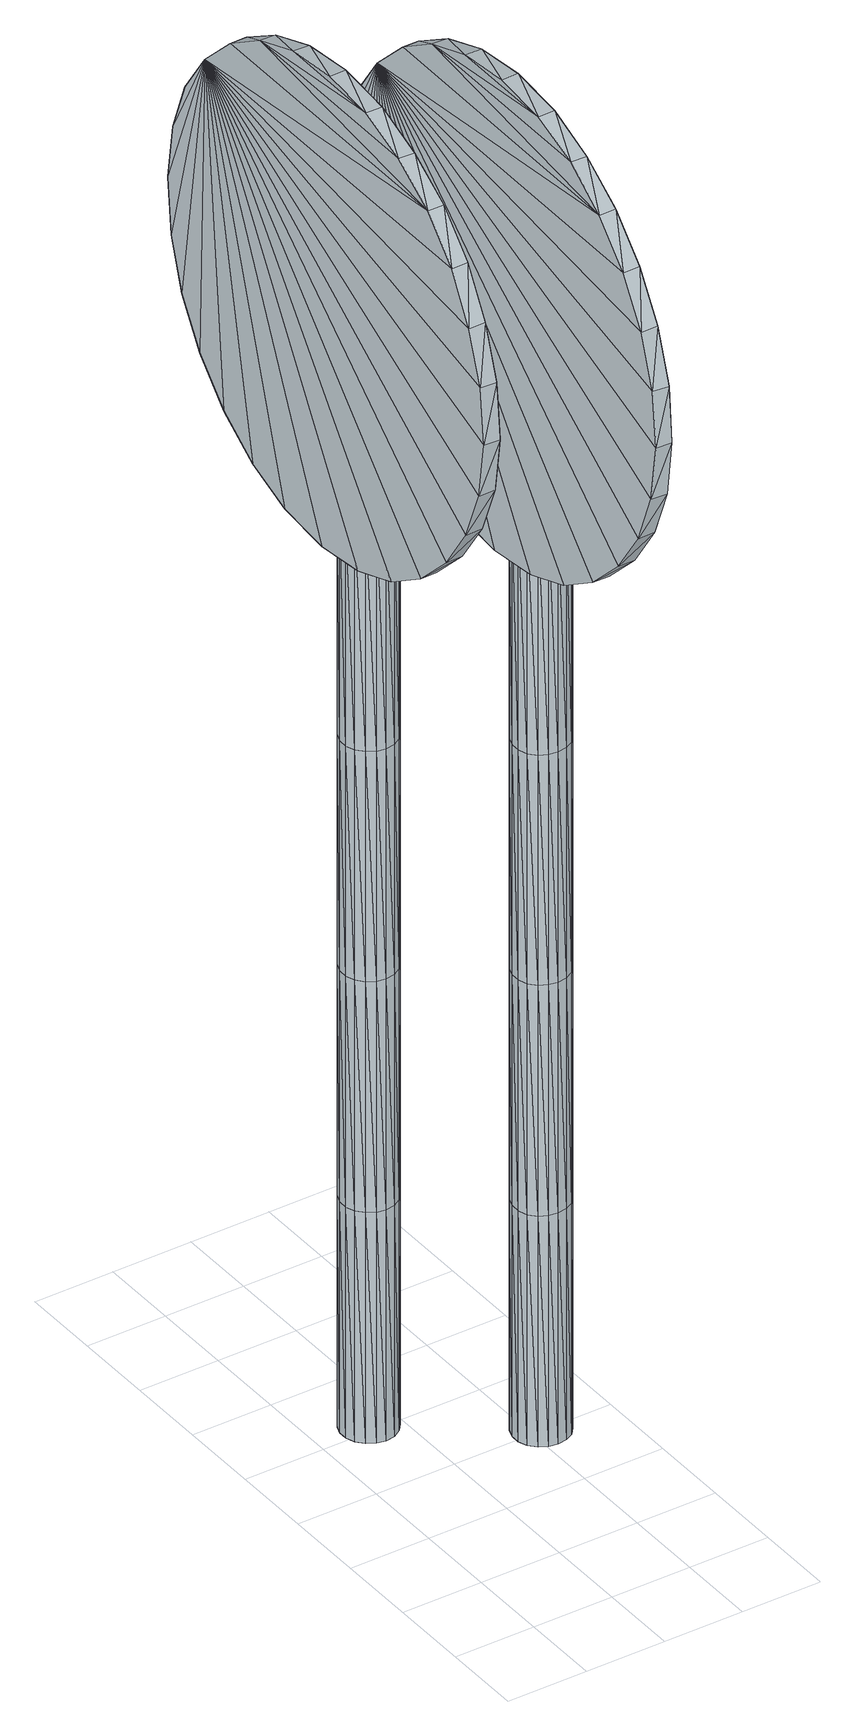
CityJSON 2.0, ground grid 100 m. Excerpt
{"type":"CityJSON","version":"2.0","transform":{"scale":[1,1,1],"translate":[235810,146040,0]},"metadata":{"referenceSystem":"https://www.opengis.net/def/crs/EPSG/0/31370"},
"CityObjects":{
"object1":{"type":"GenericCityObject","attributes":{"cluster":98,"mean_distance_to_centroid":0.0546,"new_centroid_x":235766.16,"new_centroid_y":146529.12,"mean_distance_to_camera":6.64,"H1":0,"H2":0,"Z_final":110.33,"cluster2":-1,"proj_x":235763.04,"proj_y":146528.31,"id_line":64849,"bearing_l":345.42,"distance":3.23,"orientation":"right","G_obj":345.42},"geometry":[{"type":"MultiSurface","lod":"2","boundaries":[[[0,1,2]],[[2,1,3]],[[3,1,4]],[[4,1,5]],[[5,1,6]],[[1,7,6]],[[1,8,7]],[[1,9,8]],[[1,10,9]],[[1,11,10]],[[1,12,11]],[[1,13,12]],[[1,14,13]],[[15,14,1]],[[16,15,1]],[[17,16,1]],[[18,17,1]],[[0,18,1]],[[19,20,0]],[[19,0,2]],[[21,19,2]],[[21,2,3]],[[21,3,22]],[[22,3,4]],[[22,4,23]],[[23,4,5]],[[23,5,24]],[[24,5,6]],[[24,6,25]],[[25,6,7]],[[25,7,26]],[[26,7,8]],[[26,8,27]],[[8,9,27]],[[27,9,28]],[[9,10,28]],[[10,29,28]],[[10,11,29]],[[11,30,29]],[[11,12,30]],[[30,12,31]],[[31,12,13]],[[31,13,32]],[[32,13,14]],[[32,14,33]],[[33,14,15]],[[33,15,34]],[[34,15,16]],[[34,16,35]],[[35,16,17]],[[36,35,17]],[[18,36,17]],[[20,36,18]],[[20,18,0]],[[37,38,20]],[[37,20,19]],[[39,37,19]],[[21,39,19]],[[39,21,40]],[[40,21,22]],[[40,22,41]],[[41,22,23]],[[41,23,42]],[[42,23,24]],[[42,24,43]],[[43,24,25]],[[43,25,44]],[[44,25,26]],[[26,45,44]],[[26,27,45]],[[27,46,45]],[[27,28,46]],[[28,47,46]],[[28,29,47]],[[47,29,48]],[[29,30,48]],[[48,30,49]],[[49,30,31]],[[49,31,50]],[[50,31,32]],[[50,32,51]],[[51,32,33]],[[51,33,52]],[[52,33,34]],[[52,34,53]],[[53,34,35]],[[54,53,35]],[[54,35,36]],[[38,54,36]],[[38,36,20]],[[55,56,38]],[[55,38,37]],[[57,55,37]],[[57,37,39]],[[57,39,58]],[[58,39,40]],[[58,40,59]],[[59,40,41]],[[59,41,60]],[[60,41,42]],[[60,42,61]],[[61,42,43]],[[61,43,62]],[[62,43,44]],[[44,63,62]],[[44,45,63]],[[45,64,63]],[[45,46,64]],[[46,65,64]],[[46,47,65]],[[47,66,65]],[[47,48,66]],[[66,48,67]],[[67,48,49]],[[67,49,68]],[[68,49,50]],[[68,50,69]],[[69,50,51]],[[69,51,70]],[[70,51,52]],[[70,52,71]],[[71,52,53]],[[72,71,53]],[[72,53,54]],[[56,72,54]],[[56,54,38]],[[73,74,56]],[[73,56,55]],[[75,73,55]],[[75,55,57]],[[75,57,76]],[[76,57,58]],[[76,58,77]],[[77,58,59]],[[77,59,78]],[[78,59,60]],[[78,60,79]],[[79,60,61]],[[79,61,80]],[[80,61,62]],[[62,81,80]],[[62,63,81]],[[63,82,81]],[[63,64,82]],[[64,83,82]],[[64,65,83]],[[65,84,83]],[[65,66,84]],[[84,66,85]],[[85,66,67]],[[85,67,86]],[[86,67,68]],[[86,68,87]],[[87,68,69]],[[87,69,88]],[[88,69,70]],[[88,70,89]],[[89,70,71]],[[90,89,71]],[[90,71,72]],[[74,90,72]],[[74,72,56]],[[91,92,74]],[[91,74,73]],[[93,91,73]],[[93,73,75]],[[93,75,94]],[[94,75,76]],[[94,76,95]],[[95,76,77]],[[95,77,96]],[[96,77,78]],[[96,78,97]],[[97,78,79]],[[97,79,98]],[[98,79,80]],[[80,99,98]],[[80,81,99]],[[81,100,99]],[[81,82,100]],[[82,101,100]],[[82,83,101]],[[83,102,101]],[[83,84,102]],[[102,84,103]],[[103,84,85]],[[103,85,104]],[[104,85,86]],[[104,86,105]],[[105,86,87]],[[105,87,106]],[[106,87,88]],[[106,88,107]],[[107,88,89]],[[108,107,89]],[[108,89,90]],[[92,108,90]],[[92,90,74]],[[92,91,109]],[[91,93,109]],[[93,94,109]],[[94,95,109]],[[95,96,109]],[[109,96,97]],[[109,97,98]],[[109,98,99]],[[109,99,100]],[[109,100,101]],[[109,101,102]],[[109,102,103]],[[109,103,104]],[[105,109,104]],[[106,109,105]],[[107,109,106]],[[108,109,107]],[[92,109,108]],[[110,111,112]],[[113,112,114]],[[115,112,113]],[[116,112,115]],[[117,112,116]],[[118,112,117]],[[119,112,118]],[[120,112,119]],[[121,112,120]],[[122,112,121]],[[122,123,112]],[[123,110,112]],[[111,124,112]],[[124,125,112]],[[125,126,112]],[[126,127,112]],[[127,128,112]],[[128,129,112]],[[129,130,112]],[[130,131,112]],[[112,131,132]],[[131,133,132]],[[131,134,133]],[[133,134,135]],[[133,135,136]],[[135,137,136]],[[133,136,138]],[[136,139,138]],[[136,137,139]],[[137,140,139]],[[137,135,140]],[[135,141,140]],[[135,134,141]],[[134,142,141]],[[134,131,142]],[[131,143,142]],[[131,130,143]],[[143,130,144]],[[144,130,129]],[[144,129,145]],[[145,129,128]],[[145,128,146]],[[146,127,147]],[[147,127,126]],[[147,126,148]],[[148,126,125]],[[148,125,149]],[[149,125,124]],[[150,149,124]],[[150,124,111]],[[151,150,111]],[[151,111,110]],[[152,151,110]],[[152,110,123]],[[146,128,127]],[[153,123,122]],[[154,153,122]],[[154,122,121]],[[155,154,121]],[[155,121,120]],[[156,155,120]],[[156,120,119]],[[157,156,119]],[[157,119,118]],[[157,118,158]],[[158,118,117]],[[158,117,159]],[[153,152,123]],[[159,117,116]],[[159,116,160]],[[160,116,115]],[[160,115,161]],[[161,115,113]],[[161,113,162]],[[162,113,114]],[[162,114,163]],[[163,114,112]],[[163,112,164]],[[164,112,132]],[[132,165,164]],[[132,133,165]],[[133,138,165]],[[138,139,140]],[[161,162,163]],[[160,161,163]],[[159,160,163]],[[158,159,163]],[[157,158,163]],[[156,157,163]],[[155,156,163]],[[154,155,163]],[[153,154,163]],[[153,163,152]],[[152,163,151]],[[151,163,150]],[[150,163,149]],[[149,163,148]],[[148,163,147]],[[147,163,146]],[[146,163,145]],[[145,163,144]],[[144,163,143]],[[143,163,142]],[[163,164,142]],[[142,164,165]],[[142,165,141]],[[165,140,141]],[[165,138,140]],[[166,167,168]],[[168,167,169]],[[170,168,169]],[[170,169,171]],[[170,171,172]],[[172,171,173]],[[172,173,174]],[[174,173,175]],[[174,175,176]],[[176,175,177]],[[176,177,178]],[[178,177,179]],[[178,179,180]],[[180,179,181]],[[180,181,182]],[[182,181,183]],[[182,183,184]],[[184,183,185]],[[184,185,186]],[[186,185,187]],[[186,187,188]],[[188,187,189]],[[188,189,190]],[[190,189,191]],[[192,190,191]],[[192,191,193]],[[194,192,193]],[[194,193,195]],[[196,194,195]],[[196,195,197]],[[198,196,197]],[[198,197,199]],[[200,198,199]],[[200,199,201]],[[202,200,201]],[[202,201,203]],[[204,202,203]],[[204,203,205]],[[206,204,205]],[[206,205,207]],[[208,206,207]],[[208,207,209]],[[210,208,209]],[[210,209,211]],[[212,210,211]],[[212,211,213]],[[214,212,213]],[[214,213,215]],[[216,214,215]],[[216,215,217]],[[216,217,218]],[[218,217,219]],[[218,219,220]],[[220,219,221]],[[220,221,222]],[[222,221,223]],[[222,223,224]],[[224,223,225]],[[224,225,226]],[[226,225,227]],[[226,227,228]],[[228,227,229]],[[228,229,230]],[[230,229,231]],[[230,231,232]],[[232,231,233]],[[232,233,234]],[[234,233,235]],[[234,235,236]],[[236,235,237]],[[236,237,238]],[[238,237,239]],[[240,238,239]],[[240,239,241]],[[240,241,242]],[[242,241,243]],[[243,244,242]],[[243,245,244]],[[244,245,246]],[[246,245,247]],[[246,247,248]],[[248,247,249]],[[248,249,250]],[[250,249,251]],[[250,251,252]],[[252,251,253]],[[252,253,254]],[[254,253,255]],[[254,255,256]],[[256,255,257]],[[256,257,258]],[[258,257,259]],[[258,259,260]],[[260,259,261]],[[260,261,262]],[[262,261,263]],[[262,263,264]],[[264,263,265]],[[264,265,266]],[[266,265,267]],[[266,267,268]],[[268,267,269]],[[269,270,268]],[[269,271,270]],[[271,272,270]],[[271,273,272]],[[273,274,272]],[[273,275,274]],[[275,276,274]],[[275,277,276]],[[277,278,276]],[[277,279,278]],[[279,280,278]],[[279,281,280]],[[281,282,280]],[[281,283,282]],[[283,284,282]],[[283,285,284]],[[285,286,284]],[[285,287,286]],[[287,288,286]],[[287,289,288]],[[289,290,288]],[[289,291,290]],[[290,291,292]],[[292,291,293]],[[292,293,294]],[[294,293,295]],[[294,295,296]],[[296,295,297]],[[296,297,298]],[[298,297,299]],[[298,299,300]],[[300,299,301]],[[300,301,302]],[[302,301,303]],[[302,303,304]],[[304,303,305]],[[304,305,306]],[[306,305,307]],[[306,307,308]],[[308,307,309]],[[308,309,310]],[[310,309,311]],[[310,311,312]],[[312,311,313]],[[312,313,314]],[[314,313,315]],[[315,166,314]],[[315,167,166]],[[169,167,315]],[[169,315,171]],[[171,315,313]],[[173,171,313]],[[173,313,311]],[[175,173,311]],[[175,311,309]],[[177,175,309]],[[177,309,307]],[[179,177,307]],[[179,307,305]],[[181,179,305]],[[181,305,303]],[[183,181,303]],[[183,303,301]],[[183,301,299]],[[185,183,299]],[[185,299,297]],[[187,185,297]],[[187,297,295]],[[187,295,293]],[[189,187,293]],[[189,293,291]],[[189,291,289]],[[189,289,287]],[[191,189,287]],[[191,287,285]],[[193,191,285]],[[195,193,285]],[[195,285,283]],[[197,195,283]],[[199,197,283]],[[201,199,283]],[[201,283,281]],[[203,201,281]],[[205,203,281]],[[205,281,279]],[[205,279,207]],[[207,279,209]],[[209,279,277]],[[209,277,211]],[[211,277,275]],[[211,275,213]],[[213,275,273]],[[213,273,215]],[[215,273,271]],[[215,271,217]],[[217,271,219]],[[219,271,269]],[[219,269,221]],[[221,269,223]],[[223,269,267]],[[223,267,225]],[[225,267,265]],[[225,265,227]],[[227,265,263]],[[227,263,229]],[[229,263,261]],[[229,261,231]],[[231,261,259]],[[231,259,257]],[[231,257,233]],[[233,257,255]],[[233,255,235]],[[235,255,253]],[[235,253,237]],[[253,251,237]],[[237,251,249]],[[237,249,239]],[[249,247,239]],[[239,247,245]],[[239,245,241]],[[241,245,243]],[[240,242,244]],[[168,314,166]],[[170,314,168]],[[170,312,314]],[[172,312,170]],[[172,310,312]],[[174,310,172]],[[174,308,310]],[[176,308,174]],[[176,306,308]],[[178,306,176]],[[178,304,306]],[[180,304,178]],[[180,302,304]],[[182,302,180]],[[182,300,302]],[[182,298,300]],[[184,298,182]],[[184,296,298]],[[186,296,184]],[[186,294,296]],[[186,292,294]],[[188,292,186]],[[188,290,292]],[[188,288,290]],[[188,286,288]],[[190,286,188]],[[190,284,286]],[[192,284,190]],[[194,284,192]],[[194,282,284]],[[196,282,194]],[[198,282,196]],[[200,282,198]],[[200,280,282]],[[202,280,200]],[[204,280,202]],[[204,278,280]],[[204,206,278]],[[206,208,278]],[[208,276,278]],[[208,210,276]],[[210,274,276]],[[210,212,274]],[[212,272,274]],[[212,214,272]],[[214,270,272]],[[214,216,270]],[[216,218,270]],[[218,268,270]],[[218,220,268]],[[220,222,268]],[[222,266,268]],[[222,224,266]],[[224,264,266]],[[224,226,264]],[[226,262,264]],[[226,228,262]],[[228,260,262]],[[228,230,260]],[[230,258,260]],[[230,256,258]],[[230,232,256]],[[232,254,256]],[[232,234,254]],[[234,252,254]],[[234,236,252]],[[252,236,250]],[[236,248,250]],[[236,238,248]],[[248,238,246]],[[238,244,246]],[[238,240,244]],[[316,317,318]],[[318,317,319]],[[320,318,319]],[[320,319,321]],[[320,321,322]],[[322,321,323]],[[322,323,324]],[[324,323,325]],[[324,325,326]],[[326,325,327]],[[326,327,328]],[[328,327,329]],[[328,329,330]],[[330,329,331]],[[330,331,332]],[[332,331,333]],[[332,333,334]],[[334,333,335]],[[334,335,336]],[[336,335,337]],[[336,337,338]],[[338,337,339]],[[338,339,340]],[[340,339,341]],[[342,340,341]],[[342,341,343]],[[344,342,343]],[[344,343,345]],[[346,344,345]],[[346,345,347]],[[348,346,347]],[[348,347,349]],[[350,348,349]],[[350,349,351]],[[352,350,351]],[[352,351,353]],[[354,352,353]],[[354,353,355]],[[356,354,355]],[[356,355,357]],[[358,356,357]],[[358,357,359]],[[360,358,359]],[[360,359,361]],[[362,360,361]],[[362,361,363]],[[364,362,363]],[[364,363,365]],[[366,364,365]],[[366,365,367]],[[366,367,368]],[[368,367,369]],[[368,369,370]],[[370,369,371]],[[370,371,372]],[[372,371,373]],[[372,373,374]],[[374,373,375]],[[374,375,376]],[[376,375,377]],[[376,377,378]],[[378,377,379]],[[378,379,380]],[[380,379,381]],[[380,381,382]],[[382,381,383]],[[382,383,384]],[[384,383,385]],[[384,385,386]],[[386,385,387]],[[386,387,388]],[[388,387,389]],[[390,388,389]],[[390,389,391]],[[390,391,392]],[[392,391,393]],[[393,394,392]],[[393,395,394]],[[394,395,396]],[[396,395,397]],[[396,397,398]],[[398,397,399]],[[398,399,400]],[[400,399,401]],[[400,401,402]],[[402,401,403]],[[402,403,404]],[[404,403,405]],[[404,405,406]],[[406,405,407]],[[406,407,408]],[[408,407,409]],[[408,409,410]],[[410,409,411]],[[410,411,412]],[[412,411,413]],[[412,413,414]],[[414,413,415]],[[414,415,416]],[[416,415,417]],[[416,417,418]],[[418,417,419]],[[419,420,418]],[[419,421,420]],[[421,422,420]],[[421,423,422]],[[423,424,422]],[[423,425,424]],[[425,426,424]],[[425,427,426]],[[427,428,426]],[[427,429,428]],[[429,430,428]],[[429,431,430]],[[431,432,430]],[[431,433,432]],[[433,434,432]],[[433,435,434]],[[435,436,434]],[[435,437,436]],[[437,438,436]],[[437,439,438]],[[439,440,438]],[[439,441,440]],[[440,441,442]],[[442,441,443]],[[442,443,444]],[[444,443,445]],[[444,445,446]],[[446,445,447]],[[446,447,448]],[[448,447,449]],[[448,449,450]],[[450,449,451]],[[450,451,452]],[[452,451,453]],[[452,453,454]],[[454,453,455]],[[454,455,456]],[[456,455,457]],[[456,457,458]],[[458,457,459]],[[458,459,460]],[[460,459,461]],[[460,461,462]],[[462,461,463]],[[462,463,464]],[[464,463,465]],[[465,316,464]],[[465,317,316]],[[319,317,465]],[[319,465,321]],[[321,465,463]],[[323,321,463]],[[323,463,461]],[[325,323,461]],[[325,461,459]],[[327,325,459]],[[327,459,457]],[[329,327,457]],[[329,457,455]],[[331,329,455]],[[331,455,453]],[[333,331,453]],[[333,453,451]],[[333,451,449]],[[335,333,449]],[[335,449,447]],[[337,335,447]],[[337,447,445]],[[337,445,443]],[[339,337,443]],[[339,443,441]],[[339,441,439]],[[339,439,437]],[[341,339,437]],[[341,437,435]],[[343,341,435]],[[345,343,435]],[[345,435,433]],[[347,345,433]],[[349,347,433]],[[351,349,433]],[[351,433,431]],[[353,351,431]],[[355,353,431]],[[355,431,429]],[[355,429,357]],[[357,429,359]],[[359,429,427]],[[359,427,361]],[[361,427,425]],[[361,425,363]],[[363,425,423]],[[363,423,365]],[[365,423,421]],[[365,421,367]],[[367,421,369]],[[369,421,419]],[[369,419,371]],[[371,419,373]],[[373,419,417]],[[373,417,375]],[[375,417,415]],[[375,415,377]],[[377,415,413]],[[377,413,379]],[[379,413,411]],[[379,411,381]],[[381,411,409]],[[381,409,407]],[[381,407,383]],[[383,407,405]],[[383,405,385]],[[385,405,403]],[[385,403,387]],[[403,401,387]],[[387,401,399]],[[387,399,389]],[[399,397,389]],[[389,397,395]],[[389,395,391]],[[391,395,393]],[[390,392,394]],[[318,464,316]],[[320,464,318]],[[320,462,464]],[[322,462,320]],[[322,460,462]],[[324,460,322]],[[324,458,460]],[[326,458,324]],[[326,456,458]],[[328,456,326]],[[328,454,456]],[[330,454,328]],[[330,452,454]],[[332,452,330]],[[332,450,452]],[[332,448,450]],[[334,448,332]],[[334,446,448]],[[336,446,334]],[[336,444,446]],[[336,442,444]],[[338,442,336]],[[338,440,442]],[[338,438,440]],[[338,436,438]],[[340,436,338]],[[340,434,436]],[[342,434,340]],[[344,434,342]],[[344,432,434]],[[346,432,344]],[[348,432,346]],[[350,432,348]],[[350,430,432]],[[352,430,350]],[[354,430,352]],[[354,428,430]],[[354,356,428]],[[356,358,428]],[[358,426,428]],[[358,360,426]],[[360,424,426]],[[360,362,424]],[[362,422,424]],[[362,364,422]],[[364,420,422]],[[364,366,420]],[[366,368,420]],[[368,418,420]],[[368,370,418]],[[370,372,418]],[[372,416,418]],[[372,374,416]],[[374,414,416]],[[374,376,414]],[[376,412,414]],[[376,378,412]],[[378,410,412]],[[378,380,410]],[[380,408,410]],[[380,406,408]],[[380,382,406]],[[382,404,406]],[[382,384,404]],[[384,402,404]],[[384,386,402]],[[402,386,400]],[[386,398,400]],[[386,388,398]],[[398,388,396]],[[388,394,396]],[[388,390,394]]]}]},
"object2":{"type":"GenericCityObject","attributes":{"cluster":97,"mean_distance_to_centroid":0.0278,"new_centroid_x":235913.91,"new_centroid_y":146421.22,"mean_distance_to_camera":7.53,"H1":0,"H2":0,"Z_final":113.06,"cluster2":-1,"proj_x":235918.47,"proj_y":146417.79,"id_line":6674,"bearing_l":216.9,"distance":5.7,"orientation":"right","G_obj":216.9},"geometry":[{"type":"MultiSurface","lod":"2","boundaries":[[[466,467,468]],[[468,467,469]],[[469,467,470]],[[470,467,471]],[[471,467,472]],[[467,473,472]],[[467,474,473]],[[467,475,474]],[[467,476,475]],[[467,477,476]],[[467,478,477]],[[467,479,478]],[[467,480,479]],[[481,480,467]],[[482,481,467]],[[483,482,467]],[[484,483,467]],[[466,484,467]],[[485,486,466]],[[485,466,468]],[[487,485,468]],[[487,468,469]],[[487,469,488]],[[488,469,470]],[[488,470,489]],[[489,470,471]],[[489,471,490]],[[490,471,472]],[[490,472,491]],[[491,472,473]],[[491,473,492]],[[492,473,474]],[[492,474,493]],[[474,475,493]],[[493,475,494]],[[475,476,494]],[[476,495,494]],[[476,477,495]],[[477,496,495]],[[477,478,496]],[[496,478,497]],[[497,478,479]],[[497,479,498]],[[498,479,480]],[[498,480,499]],[[499,480,481]],[[499,481,500]],[[500,481,482]],[[500,482,501]],[[501,482,483]],[[502,501,483]],[[484,502,483]],[[486,502,484]],[[486,484,466]],[[503,504,486]],[[503,486,485]],[[505,503,485]],[[487,505,485]],[[505,487,506]],[[506,487,488]],[[506,488,507]],[[507,488,489]],[[507,489,508]],[[508,489,490]],[[508,490,509]],[[509,490,491]],[[509,491,510]],[[510,491,492]],[[492,511,510]],[[492,493,511]],[[493,512,511]],[[493,494,512]],[[494,513,512]],[[494,495,513]],[[513,495,514]],[[495,496,514]],[[514,496,515]],[[515,496,497]],[[515,497,516]],[[516,497,498]],[[516,498,517]],[[517,498,499]],[[517,499,518]],[[518,499,500]],[[518,500,519]],[[519,500,501]],[[520,519,501]],[[520,501,502]],[[504,520,502]],[[504,502,486]],[[521,522,504]],[[521,504,503]],[[523,521,503]],[[523,503,505]],[[523,505,524]],[[524,505,506]],[[524,506,525]],[[525,506,507]],[[525,507,526]],[[526,507,508]],[[526,508,527]],[[527,508,509]],[[527,509,528]],[[528,509,510]],[[510,529,528]],[[510,511,529]],[[511,530,529]],[[511,512,530]],[[512,531,530]],[[512,513,531]],[[513,532,531]],[[513,514,532]],[[532,514,533]],[[533,514,515]],[[533,515,534]],[[534,515,516]],[[534,516,535]],[[535,516,517]],[[535,517,536]],[[536,517,518]],[[536,518,537]],[[537,518,519]],[[538,537,519]],[[538,519,520]],[[522,538,520]],[[522,520,504]],[[539,540,522]],[[539,522,521]],[[541,539,521]],[[541,521,523]],[[541,523,542]],[[542,523,524]],[[542,524,543]],[[543,524,525]],[[543,525,544]],[[544,525,526]],[[544,526,545]],[[545,526,527]],[[545,527,546]],[[546,527,528]],[[528,547,546]],[[528,529,547]],[[529,548,547]],[[529,530,548]],[[530,549,548]],[[530,531,549]],[[531,550,549]],[[531,532,550]],[[550,532,551]],[[551,532,533]],[[551,533,552]],[[552,533,534]],[[552,534,553]],[[553,534,535]],[[553,535,554]],[[554,535,536]],[[554,536,555]],[[555,536,537]],[[556,555,537]],[[556,537,538]],[[540,556,538]],[[540,538,522]],[[557,558,540]],[[557,540,539]],[[559,557,539]],[[559,539,541]],[[559,541,560]],[[560,541,542]],[[560,542,561]],[[561,542,543]],[[561,543,562]],[[562,543,544]],[[562,544,563]],[[563,544,545]],[[563,545,564]],[[564,545,546]],[[546,565,564]],[[546,547,565]],[[547,566,565]],[[547,548,566]],[[548,567,566]],[[548,549,567]],[[549,568,567]],[[549,550,568]],[[568,550,569]],[[569,550,551]],[[569,551,570]],[[570,551,552]],[[570,552,571]],[[571,552,553]],[[571,553,572]],[[572,553,554]],[[572,554,573]],[[573,554,555]],[[574,573,555]],[[574,555,556]],[[558,574,556]],[[558,556,540]],[[558,557,575]],[[557,559,575]],[[559,560,575]],[[560,561,575]],[[561,562,575]],[[575,562,563]],[[575,563,564]],[[575,564,565]],[[575,565,566]],[[575,566,567]],[[575,567,568]],[[575,568,569]],[[575,569,570]],[[571,575,570]],[[572,575,571]],[[573,575,572]],[[574,575,573]],[[558,575,574]],[[576,577,578]],[[579,578,580]],[[581,578,579]],[[582,578,581]],[[583,578,582]],[[584,578,583]],[[585,578,584]],[[586,578,585]],[[587,578,586]],[[588,578,587]],[[588,589,578]],[[589,576,578]],[[577,590,578]],[[590,591,578]],[[591,592,578]],[[592,593,578]],[[593,594,578]],[[594,595,578]],[[595,596,578]],[[596,597,578]],[[578,597,598]],[[597,599,598]],[[597,600,599]],[[599,600,601]],[[599,601,602]],[[601,603,602]],[[599,602,604]],[[602,605,604]],[[602,603,605]],[[603,606,605]],[[603,601,606]],[[601,607,606]],[[601,600,607]],[[600,608,607]],[[600,597,608]],[[597,609,608]],[[597,596,609]],[[609,596,610]],[[610,596,595]],[[610,595,611]],[[611,595,594]],[[611,594,612]],[[612,593,613]],[[613,593,592]],[[613,592,614]],[[614,592,591]],[[614,591,615]],[[615,591,590]],[[616,615,590]],[[616,590,577]],[[617,616,577]],[[617,577,576]],[[618,617,576]],[[618,576,589]],[[612,594,593]],[[619,589,588]],[[620,619,588]],[[620,588,587]],[[621,620,587]],[[621,587,586]],[[622,621,586]],[[622,586,585]],[[623,622,585]],[[623,585,584]],[[623,584,624]],[[624,584,583]],[[624,583,625]],[[619,618,589]],[[625,583,582]],[[625,582,626]],[[626,582,581]],[[626,581,627]],[[627,581,579]],[[627,579,628]],[[628,579,580]],[[628,580,629]],[[629,580,578]],[[629,578,630]],[[630,578,598]],[[598,631,630]],[[598,599,631]],[[599,604,631]],[[604,605,606]],[[627,628,629]],[[626,627,629]],[[625,626,629]],[[624,625,629]],[[623,624,629]],[[622,623,629]],[[621,622,629]],[[620,621,629]],[[619,620,629]],[[619,629,618]],[[618,629,617]],[[617,629,616]],[[616,629,615]],[[615,629,614]],[[614,629,613]],[[613,629,612]],[[612,629,611]],[[611,629,610]],[[610,629,609]],[[609,629,608]],[[629,630,608]],[[608,630,631]],[[608,631,607]],[[631,606,607]],[[631,604,606]],[[632,633,634]],[[634,633,635]],[[636,634,635]],[[636,635,637]],[[636,637,638]],[[638,637,639]],[[638,639,640]],[[640,639,641]],[[640,641,642]],[[642,641,643]],[[642,643,644]],[[644,643,645]],[[644,645,646]],[[646,645,647]],[[646,647,648]],[[648,647,649]],[[648,649,650]],[[650,649,651]],[[650,651,652]],[[652,651,653]],[[652,653,654]],[[654,653,655]],[[654,655,656]],[[656,655,657]],[[658,656,657]],[[658,657,659]],[[660,658,659]],[[660,659,661]],[[662,660,661]],[[662,661,663]],[[664,662,663]],[[664,663,665]],[[666,664,665]],[[666,665,667]],[[668,666,667]],[[668,667,669]],[[670,668,669]],[[670,669,671]],[[672,670,671]],[[672,671,673]],[[674,672,673]],[[674,673,675]],[[676,674,675]],[[676,675,677]],[[678,676,677]],[[678,677,679]],[[680,678,679]],[[680,679,681]],[[682,680,681]],[[682,681,683]],[[682,683,684]],[[684,683,685]],[[684,685,686]],[[686,685,687]],[[686,687,688]],[[688,687,689]],[[688,689,690]],[[690,689,691]],[[690,691,692]],[[692,691,693]],[[692,693,694]],[[694,693,695]],[[694,695,696]],[[696,695,697]],[[696,697,698]],[[698,697,699]],[[698,699,700]],[[700,699,701]],[[700,701,702]],[[702,701,703]],[[704,702,703]],[[704,703,705]],[[704,705,706]],[[706,705,707]],[[707,708,706]],[[707,709,708]],[[708,709,710]],[[710,709,711]],[[710,711,712]],[[712,711,713]],[[712,713,714]],[[714,713,715]],[[714,715,716]],[[716,715,717]],[[716,717,718]],[[718,717,719]],[[718,719,720]],[[720,719,721]],[[720,721,722]],[[722,721,723]],[[722,723,724]],[[724,723,725]],[[724,725,726]],[[726,725,727]],[[726,727,728]],[[728,727,729]],[[728,729,730]],[[730,729,731]],[[730,731,732]],[[732,731,733]],[[733,734,732]],[[733,735,734]],[[735,736,734]],[[735,737,736]],[[737,738,736]],[[737,739,738]],[[739,740,738]],[[739,741,740]],[[741,742,740]],[[741,743,742]],[[743,744,742]],[[743,745,744]],[[745,746,744]],[[745,747,746]],[[747,748,746]],[[747,749,748]],[[749,750,748]],[[749,751,750]],[[751,752,750]],[[751,753,752]],[[753,754,752]],[[753,755,754]],[[754,755,756]],[[756,755,757]],[[756,757,758]],[[758,757,759]],[[758,759,760]],[[760,759,761]],[[760,761,762]],[[762,761,763]],[[762,763,764]],[[764,763,765]],[[764,765,766]],[[766,765,767]],[[766,767,768]],[[768,767,769]],[[768,769,770]],[[770,769,771]],[[770,771,772]],[[772,771,773]],[[772,773,774]],[[774,773,775]],[[774,775,776]],[[776,775,777]],[[777,632,776]],[[777,633,632]],[[635,633,777]],[[635,777,637]],[[637,777,775]],[[639,637,775]],[[639,775,773]],[[641,639,773]],[[641,773,771]],[[643,641,771]],[[643,771,769]],[[645,643,769]],[[645,769,767]],[[647,645,767]],[[647,767,765]],[[649,647,765]],[[649,765,763]],[[649,763,761]],[[651,649,761]],[[651,761,759]],[[653,651,759]],[[653,759,757]],[[655,653,757]],[[655,757,755]],[[655,755,753]],[[655,753,751]],[[657,655,751]],[[657,751,749]],[[659,657,749]],[[661,659,749]],[[661,749,747]],[[663,661,747]],[[665,663,747]],[[667,665,747]],[[667,747,745]],[[669,667,745]],[[671,669,745]],[[671,745,743]],[[671,743,673]],[[673,743,675]],[[675,743,741]],[[675,741,677]],[[677,741,739]],[[677,739,679]],[[679,739,737]],[[679,737,681]],[[681,737,735]],[[681,735,683]],[[683,735,685]],[[685,735,733]],[[685,733,687]],[[687,733,731]],[[687,731,689]],[[689,731,729]],[[689,729,691]],[[691,729,727]],[[691,727,693]],[[693,727,725]],[[693,725,695]],[[695,725,723]],[[695,723,721]],[[695,721,697]],[[697,721,719]],[[697,719,699]],[[699,719,717]],[[699,717,701]],[[717,715,701]],[[701,715,713]],[[701,713,703]],[[713,711,703]],[[703,711,709]],[[703,709,705]],[[705,709,707]],[[704,706,708]],[[634,776,632]],[[636,776,634]],[[636,774,776]],[[638,774,636]],[[638,772,774]],[[640,772,638]],[[640,770,772]],[[642,770,640]],[[642,768,770]],[[644,768,642]],[[644,766,768]],[[646,766,644]],[[646,764,766]],[[648,764,646]],[[648,762,764]],[[648,760,762]],[[650,760,648]],[[650,758,760]],[[652,758,650]],[[652,756,758]],[[654,756,652]],[[654,754,756]],[[654,752,754]],[[654,750,752]],[[656,750,654]],[[656,748,750]],[[658,748,656]],[[660,748,658]],[[660,746,748]],[[662,746,660]],[[664,746,662]],[[666,746,664]],[[666,744,746]],[[668,744,666]],[[670,744,668]],[[670,742,744]],[[670,672,742]],[[672,674,742]],[[674,740,742]],[[674,676,740]],[[676,738,740]],[[676,678,738]],[[678,736,738]],[[678,680,736]],[[680,734,736]],[[680,682,734]],[[682,684,734]],[[684,732,734]],[[684,686,732]],[[686,730,732]],[[686,688,730]],[[688,728,730]],[[688,690,728]],[[690,726,728]],[[690,692,726]],[[692,724,726]],[[692,694,724]],[[694,722,724]],[[694,720,722]],[[694,696,720]],[[696,718,720]],[[696,698,718]],[[698,716,718]],[[698,700,716]],[[716,700,714]],[[700,712,714]],[[700,702,712]],[[712,702,710]],[[702,708,710]],[[702,704,708]],[[778,779,780]],[[780,779,781]],[[782,780,781]],[[782,781,783]],[[782,783,784]],[[784,783,785]],[[784,785,786]],[[786,785,787]],[[786,787,788]],[[788,787,789]],[[788,789,790]],[[790,789,791]],[[790,791,792]],[[792,791,793]],[[792,793,794]],[[794,793,795]],[[794,795,796]],[[796,795,797]],[[796,797,798]],[[798,797,799]],[[798,799,800]],[[800,799,801]],[[800,801,802]],[[802,801,803]],[[804,802,803]],[[804,803,805]],[[806,804,805]],[[806,805,807]],[[808,806,807]],[[808,807,809]],[[810,808,809]],[[810,809,811]],[[812,810,811]],[[812,811,813]],[[814,812,813]],[[814,813,815]],[[816,814,815]],[[816,815,817]],[[818,816,817]],[[818,817,819]],[[820,818,819]],[[820,819,821]],[[822,820,821]],[[822,821,823]],[[824,822,823]],[[824,823,825]],[[826,824,825]],[[826,825,827]],[[828,826,827]],[[828,827,829]],[[828,829,830]],[[830,829,831]],[[830,831,832]],[[832,831,833]],[[832,833,834]],[[834,833,835]],[[834,835,836]],[[836,835,837]],[[836,837,838]],[[838,837,839]],[[838,839,840]],[[840,839,841]],[[840,841,842]],[[842,841,843]],[[842,843,844]],[[844,843,845]],[[844,845,846]],[[846,845,847]],[[846,847,848]],[[848,847,849]],[[848,849,850]],[[850,849,851]],[[852,850,851]],[[852,851,853]],[[852,853,854]],[[854,853,855]],[[855,856,854]],[[855,857,856]],[[856,857,858]],[[858,857,859]],[[858,859,860]],[[860,859,861]],[[860,861,862]],[[862,861,863]],[[862,863,864]],[[864,863,865]],[[864,865,866]],[[866,865,867]],[[866,867,868]],[[868,867,869]],[[868,869,870]],[[870,869,871]],[[870,871,872]],[[872,871,873]],[[872,873,874]],[[874,873,875]],[[874,875,876]],[[876,875,877]],[[876,877,878]],[[878,877,879]],[[878,879,880]],[[880,879,881]],[[881,882,880]],[[881,883,882]],[[883,884,882]],[[883,885,884]],[[885,886,884]],[[885,887,886]],[[887,888,886]],[[887,889,888]],[[889,890,888]],[[889,891,890]],[[891,892,890]],[[891,893,892]],[[893,894,892]],[[893,895,894]],[[895,896,894]],[[895,897,896]],[[897,898,896]],[[897,899,898]],[[899,900,898]],[[899,901,900]],[[901,902,900]],[[901,903,902]],[[902,903,904]],[[904,903,905]],[[904,905,906]],[[906,905,907]],[[906,907,908]],[[908,907,909]],[[908,909,910]],[[910,909,911]],[[910,911,912]],[[912,911,913]],[[912,913,914]],[[914,913,915]],[[914,915,916]],[[916,915,917]],[[916,917,918]],[[918,917,919]],[[918,919,920]],[[920,919,921]],[[920,921,922]],[[922,921,923]],[[922,923,924]],[[924,923,925]],[[925,778,924]],[[925,779,778]],[[781,779,925]],[[781,925,783]],[[783,925,923]],[[785,783,923]],[[785,923,921]],[[787,785,921]],[[787,921,919]],[[789,787,919]],[[789,919,917]],[[791,789,917]],[[791,917,915]],[[793,791,915]],[[793,915,913]],[[795,793,913]],[[795,913,911]],[[795,911,909]],[[797,795,909]],[[797,909,907]],[[799,797,907]],[[799,907,905]],[[801,799,905]],[[801,905,903]],[[801,903,901]],[[801,901,899]],[[803,801,899]],[[803,899,897]],[[805,803,897]],[[807,805,897]],[[807,897,895]],[[809,807,895]],[[811,809,895]],[[813,811,895]],[[813,895,893]],[[815,813,893]],[[817,815,893]],[[817,893,891]],[[817,891,819]],[[819,891,821]],[[821,891,889]],[[821,889,823]],[[823,889,887]],[[823,887,825]],[[825,887,885]],[[825,885,827]],[[827,885,883]],[[827,883,829]],[[829,883,831]],[[831,883,881]],[[831,881,833]],[[833,881,835]],[[835,881,879]],[[835,879,837]],[[837,879,877]],[[837,877,839]],[[839,877,875]],[[839,875,841]],[[841,875,873]],[[841,873,843]],[[843,873,871]],[[843,871,869]],[[843,869,845]],[[845,869,867]],[[845,867,847]],[[847,867,865]],[[847,865,849]],[[865,863,849]],[[849,863,861]],[[849,861,851]],[[861,859,851]],[[851,859,857]],[[851,857,853]],[[853,857,855]],[[852,854,856]],[[780,924,778]],[[782,924,780]],[[782,922,924]],[[784,922,782]],[[784,920,922]],[[786,920,784]],[[786,918,920]],[[788,918,786]],[[788,916,918]],[[790,916,788]],[[790,914,916]],[[792,914,790]],[[792,912,914]],[[794,912,792]],[[794,910,912]],[[794,908,910]],[[796,908,794]],[[796,906,908]],[[798,906,796]],[[798,904,906]],[[800,904,798]],[[800,902,904]],[[800,900,902]],[[800,898,900]],[[802,898,800]],[[802,896,898]],[[804,896,802]],[[806,896,804]],[[806,894,896]],[[808,894,806]],[[810,894,808]],[[812,894,810]],[[812,892,894]],[[814,892,812]],[[816,892,814]],[[816,890,892]],[[816,818,890]],[[818,820,890]],[[820,888,890]],[[820,822,888]],[[822,886,888]],[[822,824,886]],[[824,884,886]],[[824,826,884]],[[826,882,884]],[[826,828,882]],[[828,830,882]],[[830,880,882]],[[830,832,880]],[[832,834,880]],[[834,878,880]],[[834,836,878]],[[836,876,878]],[[836,838,876]],[[838,874,876]],[[838,840,874]],[[840,872,874]],[[840,842,872]],[[842,870,872]],[[842,868,870]],[[842,844,868]],[[844,866,868]],[[844,846,866]],[[846,864,866]],[[846,848,864]],[[864,848,862]],[[848,860,862]],[[848,850,860]],[[860,850,858]],[[850,856,858]],[[850,852,856]]]}]}
},
"vertices":[
[65,444,2],[65,410,2],[77,442,2],[87,436,2],[94,427,2],[98,416,2],[98,404,2],[94,393,2],[87,384,2],[77,378,2],[65,376,2],[54,378,2],[44,384,2],[36,393,2],[32,404,2],[32,416,2],[36,427,2],[44,436,2],[54,442,2],[77,442,300],[65,444,300],[87,436,300],[94,427,300],[98,416,300],[98,404,300],[94,393,300],[87,384,300],[77,378,300],[65,376,300],[54,378,300],[44,384,300],[36,393,300],[32,404,300],[32,416,300],[36,427,300],[44,436,300],[54,442,300],[77,442,598],[65,444,598],[87,436,598],[94,427,598],[98,416,598],[98,404,598],[94,393,598],[87,384,598],[77,378,598],[65,376,598],[54,378,598],[44,384,598],[36,393,598],[32,404,598],[32,416,598],[36,427,598],[44,436,598],[54,442,598],[77,442,895],[65,444,895],[87,436,895],[94,427,895],[98,416,895],[98,404,895],[94,393,895],[87,384,895],[77,378,895],[65,376,895],[54,378,895],[44,384,895],[36,393,895],[32,404,895],[32,416,895],[36,427,895],[44,436,895],[54,442,895],[77,442,1193],[65,444,1193],[87,436,1193],[94,427,1193],[98,416,1193],[98,404,1193],[94,393,1193],[87,384,1193],[77,378,1193],[65,376,1193],[54,378,1193],[44,384,1193],[36,393,1193],[32,404,1193],[32,416,1193],[36,427,1193],[44,436,1193],[54,442,1193],[77,442,1491],[65,444,1491],[87,436,1491],[94,427,1491],[98,416,1491],[98,404,1491],[94,393,1491],[87,384,1491],[77,378,1491],[65,376,1491],[54,378,1491],[44,384,1491],[36,393,1491],[32,404,1491],[32,416,1491],[36,427,1491],[44,436,1491],[54,442,1491],[65,410,1491],[30,284,1185],[30,228,1221],[39,652,1645],[37,710,1525],[38,687,1589],[36,718,1456],[35,710,1387],[34,687,1324],[33,652,1268],[32,605,1221],[31,549,1185],[30,485,1162],[30,416,1154],[30,347,1162],[31,181,1268],[32,145,1324],[33,122,1387],[34,114,1456],[35,122,1525],[36,145,1589],[38,181,1645],[39,228,1692],[40,605,1692],[40,549,1727],[39,284,1727],[40,347,1750],[40,485,1750],[40,416,1758],[20,486,1750],[19,416,1758],[19,347,1750],[18,284,1728],[18,228,1692],[17,181,1645],[15,145,1589],[14,122,1526],[13,114,1457],[12,122,1387],[11,145,1324],[10,181,1268],[9,228,1221],[9,284,1185],[9,347,1163],[9,416,1155],[9,486,1163],[10,549,1185],[11,605,1221],[12,652,1268],[13,688,1324],[14,710,1387],[15,718,1457],[16,710,1526],[17,688,1589],[18,652,1645],[19,605,1692],[19,549,1728],[22,520,1304],[22,520,1265],[56,519,1304],[56,519,1265],[55,501,1304],[55,501,1265],[77,492,1304],[77,492,1265],[81,491,1304],[81,491,1265],[85,489,1304],[85,489,1265],[88,488,1304],[88,488,1265],[91,486,1304],[91,486,1265],[95,484,1304],[95,484,1265],[98,482,1304],[98,482,1265],[101,480,1304],[101,480,1265],[111,472,1304],[111,472,1265],[114,470,1304],[114,470,1265],[116,467,1304],[116,467,1265],[118,464,1304],[118,464,1265],[119,461,1304],[119,461,1265],[121,458,1304],[121,458,1265],[121,454,1304],[121,454,1265],[121,451,1304],[121,451,1265],[121,416,1304],[121,416,1265],[118,397,1304],[118,397,1265],[117,392,1304],[117,392,1265],[116,387,1304],[116,387,1265],[114,382,1304],[114,382,1265],[111,378,1304],[111,378,1265],[108,375,1304],[108,375,1265],[104,371,1304],[104,371,1265],[100,368,1304],[100,368,1265],[99,368,1304],[99,368,1265],[95,365,1304],[95,365,1265],[90,363,1304],[90,363,1265],[85,361,1304],[85,361,1265],[80,360,1304],[80,360,1265],[75,359,1304],[75,359,1265],[70,358,1304],[70,358,1265],[64,358,1304],[64,358,1265],[53,358,1304],[53,358,1265],[51,333,1304],[51,333,1265],[22,332,1304],[22,332,1265],[22,363,1304],[22,363,1265],[42,377,1304],[42,377,1265],[59,376,1304],[59,376,1265],[62,376,1304],[62,376,1265],[65,376,1304],[65,376,1265],[69,376,1304],[69,376,1265],[72,377,1304],[72,377,1265],[75,377,1304],[75,377,1265],[79,378,1304],[79,378,1265],[82,379,1304],[82,379,1265],[85,380,1304],[85,380,1265],[88,382,1304],[88,382,1265],[90,384,1304],[90,384,1265],[92,386,1304],[92,386,1265],[93,388,1304],[93,388,1265],[94,391,1304],[94,391,1265],[95,394,1304],[95,394,1265],[97,414,1304],[97,414,1265],[97,451,1304],[97,451,1265],[97,453,1304],[97,453,1265],[96,455,1304],[96,455,1265],[95,457,1304],[95,457,1265],[94,459,1304],[94,459,1265],[93,461,1304],[93,461,1265],[91,462,1304],[91,462,1265],[89,463,1304],[89,463,1265],[89,464,1304],[89,464,1265],[87,465,1304],[87,465,1265],[84,466,1304],[84,466,1265],[82,467,1304],[82,467,1265],[80,467,1304],[80,467,1265],[77,468,1304],[77,468,1265],[75,469,1304],[75,469,1265],[73,469,1304],[73,469,1265],[52,473,1304],[52,473,1265],[28,487,1304],[28,487,1265],[30,520,1473],[30,520,1434],[64,519,1473],[64,519,1434],[63,501,1473],[63,501,1434],[86,492,1473],[86,492,1434],[89,491,1473],[89,491,1434],[93,489,1473],[93,489,1434],[96,488,1473],[96,488,1434],[99,486,1473],[99,486,1434],[103,484,1473],[103,484,1434],[106,482,1473],[106,482,1434],[109,480,1473],[109,480,1434],[119,472,1473],[119,472,1434],[122,470,1473],[122,470,1434],[124,467,1473],[124,467,1434],[126,464,1473],[126,464,1434],[128,461,1473],[128,461,1434],[129,458,1473],[129,458,1434],[129,454,1473],[129,454,1434],[129,451,1473],[129,451,1434],[129,416,1473],[129,416,1434],[126,397,1473],[126,397,1434],[125,392,1473],[125,392,1434],[124,387,1473],[124,387,1434],[122,382,1473],[122,382,1434],[119,378,1473],[119,378,1434],[116,375,1473],[116,375,1434],[112,371,1473],[112,371,1434],[108,368,1473],[108,368,1434],[107,368,1473],[107,368,1434],[103,365,1473],[103,365,1434],[98,363,1473],[98,363,1434],[93,361,1473],[93,361,1434],[88,360,1473],[88,360,1434],[83,359,1473],[83,359,1434],[78,358,1473],[78,358,1434],[72,358,1473],[72,358,1434],[61,358,1473],[61,358,1434],[59,333,1473],[59,333,1434],[30,332,1473],[30,332,1434],[30,363,1473],[30,363,1434],[50,377,1473],[50,377,1434],[67,376,1473],[67,376,1434],[70,376,1473],[70,376,1434],[73,376,1473],[73,376,1434],[77,376,1473],[77,376,1434],[80,377,1473],[80,377,1434],[84,377,1473],[84,377,1434],[87,378,1473],[87,378,1434],[90,379,1473],[90,379,1434],[93,380,1473],[93,380,1434],[96,382,1473],[96,382,1434],[98,384,1473],[98,384,1434],[100,386,1473],[100,386,1434],[101,388,1473],[101,388,1434],[102,391,1473],[102,391,1434],[103,394,1473],[103,394,1434],[105,414,1473],[105,414,1434],[105,451,1473],[105,451,1434],[105,453,1473],[105,453,1434],[104,455,1473],[104,455,1434],[103,457,1473],[103,457,1434],[102,459,1473],[102,459,1434],[101,461,1473],[101,461,1434],[99,462,1473],[99,462,1434],[97,463,1473],[97,463,1434],[97,464,1473],[97,464,1434],[95,465,1473],[95,465,1434],[92,466,1473],[92,466,1434],[90,467,1473],[90,467,1434],[88,467,1473],[88,467,1434],[85,468,1473],[85,468,1434],[83,469,1473],[83,469,1434],[81,469,1473],[81,469,1434],[60,473,1473],[60,473,1434],[36,487,1473],[36,487,1434],
[213,336,2],[213,302,2],[225,334,2],[235,328,2],[242,319,2],[246,308,2],[246,296,2],[242,285,2],[235,276,2],[225,271,2],[213,269,2],[202,271,2],[192,276,2],[184,285,2],[180,296,2],[180,308,2],[184,319,2],[192,328,2],[202,334,2],[225,334,300],[213,336,300],[235,328,300],[242,319,300],[246,308,300],[246,296,300],[242,285,300],[235,276,300],[225,271,300],[213,269,300],[202,271,300],[192,276,300],[184,285,300],[180,296,300],[180,308,300],[184,319,300],[192,328,300],[202,334,300],[225,334,598],[213,336,598],[235,328,598],[242,319,598],[246,308,598],[246,296,598],[242,285,598],[235,276,598],[225,271,598],[213,269,598],[202,271,598],[192,276,598],[184,285,598],[180,296,598],[180,308,598],[184,319,598],[192,328,598],[202,334,598],[225,334,895],[213,336,895],[235,328,895],[242,319,895],[246,308,895],[246,296,895],[242,285,895],[235,276,895],[225,271,895],[213,269,895],[202,271,895],[192,276,895],[184,285,895],[180,296,895],[180,308,895],[184,319,895],[192,328,895],[202,334,895],[225,334,1193],[213,336,1193],[235,328,1193],[242,319,1193],[246,308,1193],[246,296,1193],[242,285,1193],[235,276,1193],[225,271,1193],[213,269,1193],[202,271,1193],[192,276,1193],[184,285,1193],[180,296,1193],[180,308,1193],[184,319,1193],[192,328,1193],[202,334,1193],[225,334,1491],[213,336,1491],[235,328,1491],[242,319,1491],[246,308,1491],[246,296,1491],[242,285,1491],[235,276,1491],[225,271,1491],[213,269,1491],[202,271,1491],[192,276,1491],[184,285,1491],[180,296,1491],[180,308,1491],[184,319,1491],[192,328,1491],[202,334,1491],[213,302,1491],[178,176,1185],[178,120,1221],[187,544,1645],[185,602,1525],[186,580,1589],[184,610,1456],[183,602,1387],[182,580,1324],[180,544,1268],[179,497,1221],[179,441,1185],[178,378,1162],[178,308,1154],[177,239,1162],[179,73,1268],[180,37,1324],[181,14,1387],[182,7,1456],[183,14,1525],[184,37,1589],[185,73,1645],[186,120,1692],[188,497,1692],[188,441,1727],[187,176,1727],[188,239,1750],[188,378,1750],[188,308,1758],[167,378,1750],[167,308,1758],[167,239,1750],[166,176,1728],[165,120,1692],[164,73,1645],[163,37,1589],[162,15,1526],[161,7,1457],[160,15,1387],[159,37,1324],[158,73,1268],[157,120,1221],[157,176,1185],[157,239,1163],[157,308,1155],[157,378,1163],[158,441,1185],[158,497,1221],[159,544,1268],[161,580,1324],[162,602,1387],[163,610,1457],[164,602,1526],[165,580,1589],[166,544,1645],[167,497,1692],[167,441,1728],[170,412,1304],[170,412,1265],[204,412,1304],[204,412,1265],[203,393,1304],[203,393,1265],[225,385,1304],[225,385,1265],[229,383,1304],[229,383,1265],[232,382,1304],[232,382,1265],[236,380,1304],[236,380,1265],[239,378,1304],[239,378,1265],[242,376,1304],[242,376,1265],[246,374,1304],[246,374,1265],[249,372,1304],[249,372,1265],[259,364,1304],[259,364,1265],[261,362,1304],[261,362,1265],[264,359,1304],[264,359,1265],[266,356,1304],[266,356,1265],[267,353,1304],[267,353,1265],[268,350,1304],[268,350,1265],[269,346,1304],[269,346,1265],[269,343,1304],[269,343,1265],[268,308,1304],[268,308,1265],[266,289,1304],[266,289,1265],[265,284,1304],[265,284,1265],[263,279,1304],[263,279,1265],[261,275,1304],[261,275,1265],[259,270,1304],[259,270,1265],[255,267,1304],[255,267,1265],[252,263,1304],[252,263,1265],[247,260,1304],[247,260,1265],[243,258,1304],[243,258,1265],[238,255,1304],[238,255,1265],[233,254,1304],[233,254,1265],[228,252,1304],[228,252,1265],[223,251,1304],[223,251,1265],[217,250,1304],[217,250,1265],[212,250,1304],[212,250,1265],[200,250,1304],[200,250,1265],[198,225,1304],[198,225,1265],[169,224,1304],[169,224,1265],[170,255,1304],[170,255,1265],[190,269,1304],[190,269,1265],[206,268,1304],[206,268,1265],[210,268,1304],[210,268,1265],[213,268,1304],[213,268,1265],[217,268,1304],[217,268,1265],[220,269,1304],[220,269,1265],[223,269,1304],[223,269,1265],[227,270,1304],[227,270,1265],[230,271,1304],[230,271,1265],[233,272,1304],[233,272,1265],[235,274,1304],[235,274,1265],[238,276,1304],[238,276,1265],[240,278,1304],[240,278,1265],[241,281,1304],[241,281,1265],[242,283,1304],[242,283,1265],[243,286,1304],[243,286,1265],[245,306,1304],[245,306,1265],[244,343,1304],[244,343,1265],[244,345,1304],[244,345,1265],[244,347,1304],[244,347,1265],[243,349,1304],[243,349,1265],[242,351,1304],[242,351,1265],[240,353,1304],[240,353,1265],[239,354,1304],[239,354,1265],[237,356,1304],[237,356,1265],[234,357,1304],[234,357,1265],[232,358,1304],[232,358,1265],[230,359,1304],[230,359,1265],[227,360,1304],[227,360,1265],[225,360,1304],[225,360,1265],[223,361,1304],[223,361,1265],[220,361,1304],[220,361,1265],[200,366,1304],[200,366,1265],[175,379,1304],[175,379,1265],[178,412,1473],[178,412,1434],[212,412,1473],[212,412,1434],[211,393,1473],[211,393,1434],[233,385,1473],[233,385,1434],[237,383,1473],[237,383,1434],[240,382,1473],[240,382,1434],[244,380,1473],[244,380,1434],[247,378,1473],[247,378,1434],[250,376,1473],[250,376,1434],[254,374,1473],[254,374,1434],[257,372,1473],[257,372,1434],[267,364,1473],[267,364,1434],[269,362,1473],[269,362,1434],[272,359,1473],[272,359,1434],[274,356,1473],[274,356,1434],[275,353,1473],[275,353,1434],[276,350,1473],[276,350,1434],[277,346,1473],[277,346,1434],[277,343,1473],[277,343,1434],[277,308,1473],[277,308,1434],[274,289,1473],[274,289,1434],[273,284,1473],[273,284,1434],[272,279,1473],[272,279,1434],[269,275,1473],[269,275,1434],[267,270,1473],[267,270,1434],[263,267,1473],[263,267,1434],[260,263,1473],[260,263,1434],[256,260,1473],[256,260,1434],[255,260,1473],[255,260,1434],[251,258,1473],[251,258,1434],[246,255,1473],[246,255,1434],[241,254,1473],[241,254,1434],[236,252,1473],[236,252,1434],[231,251,1473],[231,251,1434],[225,250,1473],[225,250,1434],[220,250,1473],[220,250,1434],[208,250,1473],[208,250,1434],[206,225,1473],[206,225,1434],[177,224,1473],[177,224,1434],[178,255,1473],[178,255,1434],[198,269,1473],[198,269,1434],[214,268,1473],[214,268,1434],[218,268,1473],[218,268,1434],[221,268,1473],[221,268,1434],[225,268,1473],[225,268,1434],[228,269,1473],[228,269,1434],[231,269,1473],[231,269,1434],[235,270,1473],[235,270,1434],[238,271,1473],[238,271,1434],[241,272,1473],[241,272,1434],[243,274,1473],[243,274,1434],[246,276,1473],[246,276,1434],[248,278,1473],[248,278,1434],[249,281,1473],[249,281,1434],[250,283,1473],[250,283,1434],[251,286,1473],[251,286,1434],[253,306,1473],[253,306,1434],[253,343,1473],[253,343,1434],[252,345,1473],[252,345,1434],[252,347,1473],[252,347,1434],[251,349,1473],[251,349,1434],[250,351,1473],[250,351,1434],[248,353,1473],[248,353,1434],[247,354,1473],[247,354,1434],[245,356,1473],[245,356,1434],[242,357,1473],[242,357,1434],[240,358,1473],[240,358,1434],[238,359,1473],[238,359,1434],[236,360,1473],[236,360,1434],[233,360,1473],[233,360,1434],[231,361,1473],[231,361,1434],[228,361,1473],[228,361,1434],[208,366,1473],[208,366,1434],[184,379,1473],[184,379,1434]
]}
